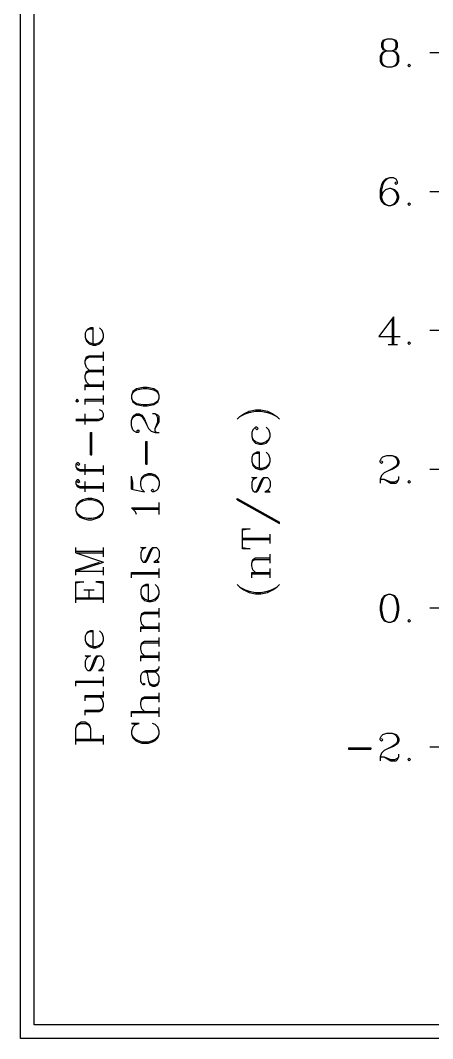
# Model space of a CAD drawing. Extents: x 10 to 200, y 0 to 250.
# Drawn here: x 10 to 39.7, y 0 to 73.3 of the extents above; entities that cross this region are included whole.
import ezdxf

# ---------------------------------------------------------------- set-up
doc = ezdxf.new("R2010")
doc.units = 0
doc.linetypes.add('1', pattern=[0])
for name, color, linetype in [('1', 7, '1'), ('2', 7, '1'), ('3', 7, '1')]:
    doc.layers.add(name, color=color, linetype=linetype)

msp = doc.modelspace()

# ---------------------------------------------------------------- linework, layer by layer
at = {"layer": '1'}
for p, q in [((41, 71), (39.5, 71)), ((41, 61), (39.5, 61)), ((36.79, 51.81), (36.79, 50)), ((36.88, 52), (36.88, 50)), ((41, 51), (39.5, 51)), ((36.5, 50), (37.17, 50)), ((16, 48.81), (16, 49.48)), ((16, 47.76), (16, 48.43)), ((14.67, 47.1), (16, 47.1)), ((14.67, 46.71), (14.67, 47.1)), ((14.67, 47), (16, 47)), ((16, 46.71), (16, 47.38)), ((16, 45.67), (16, 46.33)), ((14.67, 46.05), (16, 46.05)), ((14.67, 45.67), (14.67, 46.05)), ((14.67, 45.95), (16, 45.95)), ((14.67, 44.24), (14.67, 45)), ((14.67, 40.62), (14.67, 41.38)), ((16, 40.62), (16, 41.29)), ((18, 39.57), (18, 40.52)), ((41, 41), (39.5, 41)), ((14.67, 39.38), (14.67, 40.14)), ((16, 39.38), (16, 40.05)), ((18, 39.57), (18.95, 39.38)), ((18.1, 38.14), (20, 38.14)), ((20, 37.76), (20, 38.62)), ((26, 36.05), (28, 36.05)), ((26, 35.95), (28, 35.95)), ((28, 35.67), (28, 36.33)), ((14, 35), (14, 35.38)), ((16, 34.71), (16, 35.38)), ((14, 35.1), (16, 35.1)), ((14, 35), (16, 34.33)), ((14, 35), (16, 35)), ((28, 34.24), (28, 34.9)), ((14, 33.76), (15.71, 34.33)), ((14, 33.67), (16, 34.33)), ((14, 33.38), (14, 33.76)), ((16, 33.38), (16, 33.95)), ((20, 33.19), (20, 33.86)), ((28, 33.19), (28, 33.86)), ((14, 33.67), (16, 33.67)), ((18, 33.57), (20, 33.57)), ((18, 33.19), (18, 33.57)), ((18, 33.48), (20, 33.48)), ((26.67, 33.57), (28, 33.57)), ((26.67, 33.19), (26.67, 33.57)), ((26.67, 33.48), (28, 33.48)), ((14.57, 32.33), (15.33, 32.33)), ((14.95, 31.76), (14.95, 32.33)), ((14, 31.76), (16, 31.76)), ((14, 31.67), (16, 31.67)), ((20, 30.33), (20, 31)), ((41, 31), (39.5, 31)), ((18.67, 29.67), (20, 29.67)), ((18.67, 29.29), (18.67, 29.67)), ((18.67, 29.57), (20, 29.57)), ((20, 29.29), (20, 29.95)), ((20, 28.24), (20, 28.9)), ((18.67, 27.57), (20, 27.57)), ((18.67, 27.19), (18.67, 27.57)), ((18.67, 27.48), (20, 27.48)), ((20, 27.19), (20, 27.86)), ((14, 25.76), (16, 25.76)), ((14, 25.38), (14, 25.76)), ((16, 25.38), (16, 26.05)), ((14, 25.67), (16, 25.67)), ((16, 24.62), (16, 25)), ((14.67, 24.71), (16, 24.71)), ((14.67, 24.33), (14.67, 24.71)), ((14.67, 24.62), (16, 24.62)), ((20, 24.24), (20, 24.9)), ((14.67, 23.29), (14.67, 23.67)), ((18, 23.57), (20, 23.57)), ((18, 23.19), (18, 23.57)), ((18, 23.48), (20, 23.48)), ((20, 23.19), (20, 23.86)), ((14, 21.57), (16, 21.57)), ((14, 21.48), (16, 21.48)), ((16, 21.19), (16, 21.86)), ((41, 21), (39.5, 21))]:
    msp.add_line(p, q, dxfattribs=at)
for points in [[(36.4, 72), (36.12, 71.9), (36.02, 71.71), (36.02, 71.43), (36.12, 71.24), (36.4, 71.14), (36.79, 71.14), (37.07, 71.24), (37.17, 71.43), (37.17, 71.71), (37.07, 71.9), (36.79, 72), (36.4, 72)], [(36.4, 72), (36.21, 71.9), (36.12, 71.71), (36.12, 71.43), (36.21, 71.24), (36.4, 71.14)], [(36.79, 71.14), (36.98, 71.24), (37.07, 71.43), (37.07, 71.71), (36.98, 71.9), (36.79, 72)], [(36.4, 71.14), (36.12, 71.05), (36.02, 70.95), (35.93, 70.76), (35.93, 70.38), (36.02, 70.19), (36.12, 70.1), (36.4, 70), (36.79, 70), (37.07, 70.1), (37.17, 70.19), (37.26, 70.38), (37.26, 70.76), (37.17, 70.95), (37.07, 71.05), (36.79, 71.14)], [(36.4, 71.14), (36.21, 71.05), (36.12, 70.95), (36.02, 70.76), (36.02, 70.38), (36.12, 70.19), (36.21, 70.1), (36.4, 70)], [(36.79, 70), (36.98, 70.1), (37.07, 70.19), (37.17, 70.38), (37.17, 70.76), (37.07, 70.95), (36.98, 71.05), (36.79, 71.14)], [(38.02, 70.19), (37.93, 70.1), (38.02, 70), (38.12, 70.1), (38.02, 70.19)], [(37.07, 61.71), (36.98, 61.62), (37.07, 61.52), (37.17, 61.62), (37.17, 61.71), (37.07, 61.9), (36.88, 62), (36.6, 62), (36.31, 61.9), (36.12, 61.71), (36.02, 61.52), (35.93, 61.14), (35.93, 60.57), (36.02, 60.29), (36.21, 60.1), (36.5, 60), (36.69, 60), (36.98, 60.1), (37.17, 60.29), (37.26, 60.57), (37.26, 60.67), (37.17, 60.95), (36.98, 61.14), (36.69, 61.24), (36.6, 61.24), (36.31, 61.14), (36.12, 60.95), (36.02, 60.67)], [(36.6, 62), (36.4, 61.9), (36.21, 61.71), (36.12, 61.52), (36.02, 61.14), (36.02, 60.57), (36.12, 60.29), (36.31, 60.1), (36.5, 60)], [(36.69, 60), (36.88, 60.1), (37.07, 60.29), (37.17, 60.57), (37.17, 60.67), (37.07, 60.95), (36.88, 61.14), (36.69, 61.24)], [(38.02, 60.19), (37.93, 60.1), (38.02, 60), (38.12, 60.1), (38.02, 60.19)], [(36.88, 52), (35.83, 50.57), (37.36, 50.57)], [(15.24, 50.05), (15.24, 51.19), (15.05, 51.19), (14.86, 51.1), (14.76, 51), (14.67, 50.81), (14.67, 50.52), (14.76, 50.24), (14.95, 50.05), (15.24, 49.95), (15.43, 49.95), (15.71, 50.05), (15.9, 50.24), (16, 50.52), (16, 50.71), (15.9, 51), (15.71, 51.19)], [(15.24, 51.1), (14.95, 51.1), (14.76, 51)], [(14.67, 50.52), (14.76, 50.33), (14.95, 50.14), (15.24, 50.05), (15.43, 50.05), (15.71, 50.14), (15.9, 50.33), (16, 50.52)], [(38.02, 50.19), (37.93, 50.1), (38.02, 50), (38.12, 50.1), (38.02, 50.19)], [(14.95, 48.14), (14.76, 48.33), (14.67, 48.62), (14.67, 48.81), (14.76, 49.1), (14.95, 49.19), (16, 49.19)], [(14.67, 48.81), (14.76, 49), (14.95, 49.1), (16, 49.1)], [(14.95, 47.1), (14.76, 47.29), (14.67, 47.57), (14.67, 47.76), (14.76, 48.05), (14.95, 48.14), (16, 48.14)], [(14.67, 47.76), (14.76, 47.95), (14.95, 48.05), (16, 48.05)], [(18, 46.14), (18.1, 45.86), (18.38, 45.67), (18.86, 45.57), (19.14, 45.57), (19.62, 45.67), (19.9, 45.86), (20, 46.14), (20, 46.33), (19.9, 46.62), (19.62, 46.81), (19.14, 46.9), (18.86, 46.9), (18.38, 46.81), (18.1, 46.62), (18, 46.33), (18, 46.14)], [(20, 46.33), (19.9, 46.52), (19.81, 46.62), (19.62, 46.71), (19.14, 46.81), (18.86, 46.81), (18.38, 46.71), (18.19, 46.62), (18.1, 46.52), (18, 46.33)], [(14, 45.95), (14.1, 45.86), (14.19, 45.95), (14.1, 46.05), (14, 45.95)], [(18, 46.14), (18.1, 45.95), (18.19, 45.86), (18.38, 45.76), (18.86, 45.67), (19.14, 45.67), (19.62, 45.76), (19.81, 45.86), (19.9, 45.95), (20, 46.14)], [(14, 44.52), (15.62, 44.52), (15.9, 44.62), (16, 44.81), (16, 45), (15.9, 45.19), (15.71, 45.29)], [(14, 44.62), (15.62, 44.62), (15.9, 44.71), (16, 44.81)], [(18.38, 43.76), (18.48, 43.86), (18.57, 43.76), (18.48, 43.67), (18.38, 43.67), (18.19, 43.76), (18.1, 43.86), (18, 44.14), (18, 44.52), (18.1, 44.81), (18.19, 44.9), (18.38, 45), (18.57, 45), (18.76, 44.9), (18.95, 44.62), (19.14, 44.14), (19.24, 43.95), (19.43, 43.76), (19.71, 43.67), (20, 43.67)], [(18, 44.52), (18.1, 44.71), (18.19, 44.81), (18.38, 44.9), (18.57, 44.9), (18.76, 44.81), (18.95, 44.52), (19.14, 44.14)], [(19.71, 43.95), (20, 44.43), (20, 44.81), (19.9, 44.9), (19.71, 45), (19.52, 45)], [(19.81, 43.67), (19.71, 43.76), (19.71, 43.95), (19.9, 44.43), (19.9, 44.71), (19.81, 44.9), (19.71, 45)], [(25.62, 44.62), (25.81, 44.81), (26.1, 45), (26.48, 45.19), (26.95, 45.29), (27.33, 45.29), (27.81, 45.19), (28.19, 45), (28.48, 44.81), (28.67, 44.62)], [(25.81, 44.81), (26.19, 45), (26.48, 45.1), (26.95, 45.19), (27.33, 45.19), (27.81, 45.1), (28.1, 45), (28.48, 44.81)], [(26.95, 43.95), (27.05, 43.86), (27.14, 43.95), (27.05, 44.05), (26.95, 44.05), (26.76, 43.86), (26.67, 43.67), (26.67, 43.38), (26.76, 43.1), (26.95, 42.9), (27.24, 42.81), (27.43, 42.81), (27.71, 42.9), (27.9, 43.1), (28, 43.38), (28, 43.57), (27.9, 43.86), (27.71, 44.05)], [(15.05, 42.05), (15.05, 43.67), (15.14, 43.67)], [(15.05, 42.05), (15.14, 42.05), (15.14, 43.67)], [(26.67, 43.38), (26.76, 43.19), (26.95, 43), (27.24, 42.9), (27.43, 42.9), (27.71, 43), (27.9, 43.19), (28, 43.38)], [(19.05, 41.38), (19.05, 43), (19.14, 43)], [(19.05, 41.38), (19.14, 41.38), (19.14, 43)], [(27.24, 41.1), (27.24, 42.24), (27.05, 42.24), (26.86, 42.14), (26.76, 42.05), (26.67, 41.86), (26.67, 41.57), (26.76, 41.29), (26.95, 41.1), (27.24, 41), (27.43, 41), (27.71, 41.1), (27.9, 41.29), (28, 41.57), (28, 41.76), (27.9, 42.05), (27.71, 42.24)], [(27.24, 42.14), (26.95, 42.14), (26.76, 42.05)], [(36.02, 41.62), (36.12, 41.52), (36.02, 41.43), (35.93, 41.52), (35.93, 41.62), (36.02, 41.81), (36.12, 41.9), (36.4, 42), (36.79, 42), (37.07, 41.9), (37.17, 41.81), (37.26, 41.62), (37.26, 41.43), (37.17, 41.24), (36.88, 41.05), (36.4, 40.86), (36.21, 40.76), (36.02, 40.57), (35.93, 40.29), (35.93, 40)], [(36.79, 42), (36.98, 41.9), (37.07, 41.81), (37.17, 41.62), (37.17, 41.43), (37.07, 41.24), (36.79, 41.05), (36.4, 40.86)], [(14.1, 41.38), (14.19, 41.29), (14.29, 41.38), (14.19, 41.48), (14.1, 41.48), (14, 41.38), (14, 41.19), (14.1, 41), (14.29, 40.9), (16, 40.9)], [(14, 41.19), (14.1, 41.1), (14.29, 41), (16, 41)], [(26.67, 41.57), (26.76, 41.38), (26.95, 41.19), (27.24, 41.1), (27.43, 41.1), (27.71, 41.19), (27.9, 41.38), (28, 41.57)], [(18.1, 39.57), (18.1, 40.05), (18, 40.52)], [(18.95, 39.38), (18.76, 39.57), (18.67, 39.86), (18.67, 40.14), (18.76, 40.43), (18.95, 40.62), (19.24, 40.71), (19.43, 40.71), (19.71, 40.62), (19.9, 40.43), (20, 40.14), (20, 39.86), (19.9, 39.57), (19.81, 39.48), (19.62, 39.38), (19.52, 39.38), (19.43, 39.48), (19.52, 39.57), (19.62, 39.48)], [(18.67, 40.14), (18.76, 40.33), (18.95, 40.52), (19.24, 40.62), (19.43, 40.62), (19.71, 40.52), (19.9, 40.33), (20, 40.14)], [(26.86, 40.33), (26.67, 40.43), (27.05, 40.43), (26.86, 40.33), (26.76, 40.24), (26.67, 40.05), (26.67, 39.67), (26.76, 39.48), (26.86, 39.38), (27.05, 39.38), (27.14, 39.48), (27.24, 39.67), (27.43, 40.14), (27.52, 40.33), (27.62, 40.43)], [(26.95, 39.38), (27.05, 39.48), (27.14, 39.67), (27.33, 40.14), (27.43, 40.33), (27.52, 40.43), (27.81, 40.43), (27.9, 40.33), (28, 40.14), (28, 39.76), (27.9, 39.57), (27.81, 39.48), (27.62, 39.38), (28, 39.38), (27.81, 39.48)], [(36.21, 40.29), (36.69, 40), (37.07, 40), (37.17, 40.1), (37.26, 40.29), (37.26, 40.48)], [(14.1, 40.14), (14.19, 40.05), (14.29, 40.14), (14.19, 40.24), (14.1, 40.24), (14, 40.14), (14, 39.95), (14.1, 39.76), (14.29, 39.67), (16, 39.67)], [(14, 39.95), (14.1, 39.86), (14.29, 39.76), (16, 39.76)], [(35.93, 40.19), (36.02, 40.29), (36.21, 40.29), (36.69, 40.1), (36.98, 40.1), (37.17, 40.19), (37.26, 40.29)], [(38.02, 40.19), (37.93, 40.1), (38.02, 40), (38.12, 40.1), (38.02, 40.19)], [(14, 38.05), (14.1, 37.76), (14.29, 37.57), (14.48, 37.48), (14.86, 37.38), (15.14, 37.38), (15.52, 37.48), (15.71, 37.57), (15.9, 37.76), (16, 38.05), (16, 38.24), (15.9, 38.52), (15.71, 38.71), (15.52, 38.81), (15.14, 38.9), (14.86, 38.9), (14.48, 38.81), (14.29, 38.71), (14.1, 38.52), (14, 38.24), (14, 38.05)], [(25.62, 38.81), (25.62, 38.9), (28.67, 37.19)], [(16, 38.24), (15.9, 38.43), (15.71, 38.62), (15.52, 38.71), (15.14, 38.81), (14.86, 38.81), (14.48, 38.71), (14.29, 38.62), (14.1, 38.43), (14, 38.24)], [(18.38, 37.76), (18.29, 37.95), (18, 38.24), (20, 38.24)], [(25.62, 38.81), (28.67, 37.1), (28.67, 37.19)], [(14, 38.05), (14.1, 37.86), (14.29, 37.67), (14.48, 37.57), (14.86, 37.48), (15.14, 37.48), (15.52, 37.57), (15.71, 37.67), (15.9, 37.86), (16, 38.05)], [(26, 35.38), (26.57, 35.29), (26, 35.29), (26, 36.71), (26.57, 36.71), (26, 36.62)], [(18.86, 35.29), (18.67, 35.38), (19.05, 35.38), (18.86, 35.29), (18.76, 35.19), (18.67, 35), (18.67, 34.62), (18.76, 34.43), (18.86, 34.33), (19.05, 34.33), (19.14, 34.43), (19.24, 34.62), (19.43, 35.1), (19.52, 35.29), (19.62, 35.38)], [(18.95, 34.33), (19.05, 34.43), (19.14, 34.62), (19.33, 35.1), (19.43, 35.29), (19.52, 35.38), (19.81, 35.38), (19.9, 35.29), (20, 35.1), (20, 34.71), (19.9, 34.52), (19.81, 34.43), (19.62, 34.33), (20, 34.33), (19.81, 34.43)], [(26.95, 33.57), (26.76, 33.76), (26.67, 34.05), (26.67, 34.24), (26.76, 34.52), (26.95, 34.62), (28, 34.62)], [(26.67, 34.24), (26.76, 34.43), (26.95, 34.52), (28, 34.52)], [(14, 31.38), (14, 32.9), (14.57, 32.9), (14, 32.81)], [(16, 31.38), (16, 32.9), (15.43, 32.9), (16, 32.81)], [(19.24, 31.57), (19.24, 32.71), (19.05, 32.71), (18.86, 32.62), (18.76, 32.52), (18.67, 32.33), (18.67, 32.05), (18.76, 31.76), (18.95, 31.57), (19.24, 31.48), (19.43, 31.48), (19.71, 31.57), (19.9, 31.76), (20, 32.05), (20, 32.24), (19.9, 32.52), (19.71, 32.71)], [(19.24, 32.62), (18.95, 32.62), (18.76, 32.52)], [(25.62, 32.71), (25.81, 32.52), (26.1, 32.33), (26.48, 32.14), (26.95, 32.05), (27.33, 32.05), (27.81, 32.14), (28.19, 32.33), (28.48, 32.52), (28.67, 32.71)], [(25.81, 32.52), (26.19, 32.33), (26.48, 32.24), (26.95, 32.14), (27.33, 32.14), (27.81, 32.24), (28.1, 32.33), (28.48, 32.52)], [(18.67, 32.05), (18.76, 31.86), (18.95, 31.67), (19.24, 31.57), (19.43, 31.57), (19.71, 31.67), (19.9, 31.86), (20, 32.05)], [(36.5, 32), (36.21, 31.9), (36.02, 31.62), (35.93, 31.14), (35.93, 30.86), (36.02, 30.38), (36.21, 30.1), (36.5, 30), (36.69, 30), (36.98, 30.1), (37.17, 30.38), (37.26, 30.86), (37.26, 31.14), (37.17, 31.62), (36.98, 31.9), (36.69, 32), (36.5, 32)], [(36.5, 32), (36.31, 31.9), (36.21, 31.81), (36.12, 31.62), (36.02, 31.14), (36.02, 30.86), (36.12, 30.38), (36.21, 30.19), (36.31, 30.1), (36.5, 30)], [(36.69, 30), (36.88, 30.1), (36.98, 30.19), (37.07, 30.38), (37.17, 30.86), (37.17, 31.14), (37.07, 31.62), (36.98, 31.81), (36.88, 31.9), (36.69, 32)], [(18.95, 29.67), (18.76, 29.86), (18.67, 30.14), (18.67, 30.33), (18.76, 30.62), (18.95, 30.71), (20, 30.71)], [(18.67, 30.33), (18.76, 30.52), (18.95, 30.62), (20, 30.62)], [(38.02, 30.19), (37.93, 30.1), (38.02, 30), (38.12, 30.1), (38.02, 30.19)], [(15.24, 28.24), (15.24, 29.38), (15.05, 29.38), (14.86, 29.29), (14.76, 29.19), (14.67, 29), (14.67, 28.71), (14.76, 28.43), (14.95, 28.24), (15.24, 28.14), (15.43, 28.14), (15.71, 28.24), (15.9, 28.43), (16, 28.71), (16, 28.9), (15.9, 29.19), (15.71, 29.38)], [(14.67, 28.71), (14.76, 28.52), (14.95, 28.33), (15.24, 28.24), (15.43, 28.24), (15.71, 28.33), (15.9, 28.52), (16, 28.71)], [(15.24, 29.29), (14.95, 29.29), (14.76, 29.19)], [(18.95, 27.57), (18.76, 27.76), (18.67, 28.05), (18.67, 28.24), (18.76, 28.52), (18.95, 28.62), (20, 28.62)], [(18.67, 28.24), (18.76, 28.43), (18.95, 28.52), (20, 28.52)], [(14.86, 27.48), (14.67, 27.57), (15.05, 27.57), (14.86, 27.48), (14.76, 27.38), (14.67, 27.19), (14.67, 26.81), (14.76, 26.62), (14.86, 26.52), (15.05, 26.52), (15.14, 26.62), (15.24, 26.81), (15.43, 27.29), (15.52, 27.48), (15.62, 27.57)], [(14.95, 26.52), (15.05, 26.62), (15.14, 26.81), (15.33, 27.29), (15.43, 27.48), (15.52, 27.57), (15.81, 27.57), (15.9, 27.48), (16, 27.29), (16, 26.9), (15.9, 26.71), (15.81, 26.62), (15.62, 26.52), (16, 26.52), (15.81, 26.62)], [(18.86, 25.57), (18.95, 25.57), (18.95, 25.48), (18.86, 25.48), (18.76, 25.57), (18.67, 25.76), (18.67, 26.14), (18.76, 26.33), (18.86, 26.43), (19.05, 26.52), (19.71, 26.52), (19.9, 26.62), (20, 26.71)], [(18.86, 26.43), (19.71, 26.43), (19.9, 26.52), (20, 26.71), (20, 26.81)], [(19.05, 26.43), (19.14, 26.33), (19.24, 25.76), (19.33, 25.48), (19.52, 25.38), (19.71, 25.38), (19.9, 25.48), (20, 25.76), (20, 26.05), (19.9, 26.24), (19.71, 26.43)], [(19.24, 25.76), (19.33, 25.57), (19.52, 25.48), (19.71, 25.48), (19.9, 25.57), (20, 25.76)], [(14.67, 23.57), (15.71, 23.57), (15.9, 23.67), (16, 23.95), (16, 24.14), (15.9, 24.43), (15.71, 24.62)], [(18.95, 23.57), (18.76, 23.76), (18.67, 24.05), (18.67, 24.24), (18.76, 24.52), (18.95, 24.62), (20, 24.62)], [(18.67, 24.24), (18.76, 24.43), (18.95, 24.52), (20, 24.52)], [(14.67, 23.67), (15.71, 23.67), (15.9, 23.76), (16, 23.95)], [(14, 21.19), (14, 22.33), (14.1, 22.62), (14.19, 22.71), (14.38, 22.81), (14.67, 22.81), (14.86, 22.71), (14.95, 22.62), (15.05, 22.33), (15.05, 21.57)], [(14, 22.33), (14.1, 22.52), (14.19, 22.62), (14.38, 22.71), (14.67, 22.71), (14.86, 22.62), (14.95, 22.52), (15.05, 22.33)], [(18.29, 22.62), (18.57, 22.71), (18, 22.71), (18.29, 22.62), (18.1, 22.43), (18, 22.14), (18, 21.95), (18.1, 21.67), (18.29, 21.48), (18.48, 21.38), (18.76, 21.29), (19.24, 21.29), (19.52, 21.38), (19.71, 21.48), (19.9, 21.67), (20, 21.95), (20, 22.14), (19.9, 22.43), (19.71, 22.62), (19.52, 22.71)], [(18, 21.95), (18.1, 21.76), (18.29, 21.57), (18.48, 21.48), (18.76, 21.38), (19.24, 21.38), (19.52, 21.48), (19.71, 21.57), (19.9, 21.76), (20, 21.95)], [(36.02, 21.62), (36.12, 21.52), (36.02, 21.43), (35.93, 21.52), (35.93, 21.62), (36.02, 21.81), (36.12, 21.9), (36.4, 22), (36.79, 22), (37.07, 21.9), (37.17, 21.81), (37.26, 21.62), (37.26, 21.43), (37.17, 21.24), (36.88, 21.05), (36.4, 20.86), (36.21, 20.76), (36.02, 20.57), (35.93, 20.29), (35.93, 20)], [(36.79, 22), (36.98, 21.9), (37.07, 21.81), (37.17, 21.62), (37.17, 21.43), (37.07, 21.24), (36.79, 21.05), (36.4, 20.86)], [(33.64, 20.95), (35.26, 20.95), (35.26, 20.86)], [(33.64, 20.95), (33.64, 20.86), (35.26, 20.86)], [(35.93, 20.19), (36.02, 20.29), (36.21, 20.29), (36.69, 20.1), (36.98, 20.1), (37.17, 20.19), (37.26, 20.29)], [(36.21, 20.29), (36.69, 20), (37.07, 20), (37.17, 20.1), (37.26, 20.29), (37.26, 20.48)], [(38.02, 20.19), (37.93, 20.1), (38.02, 20), (38.12, 20.1), (38.02, 20.19)]]:
    msp.add_lwpolyline(points, dxfattribs=at)
at = {"layer": '2'}
msp.add_lwpolyline([(11, 1), (11, 249), (199, 249), (199, 1), (11, 1)], dxfattribs=at)
at = {"layer": '3'}
msp.add_lwpolyline([(10, 0), (10, 250), (200, 250), (200, 0), (10, 0)], dxfattribs=at)

doc.saveas('drawing.dxf')
